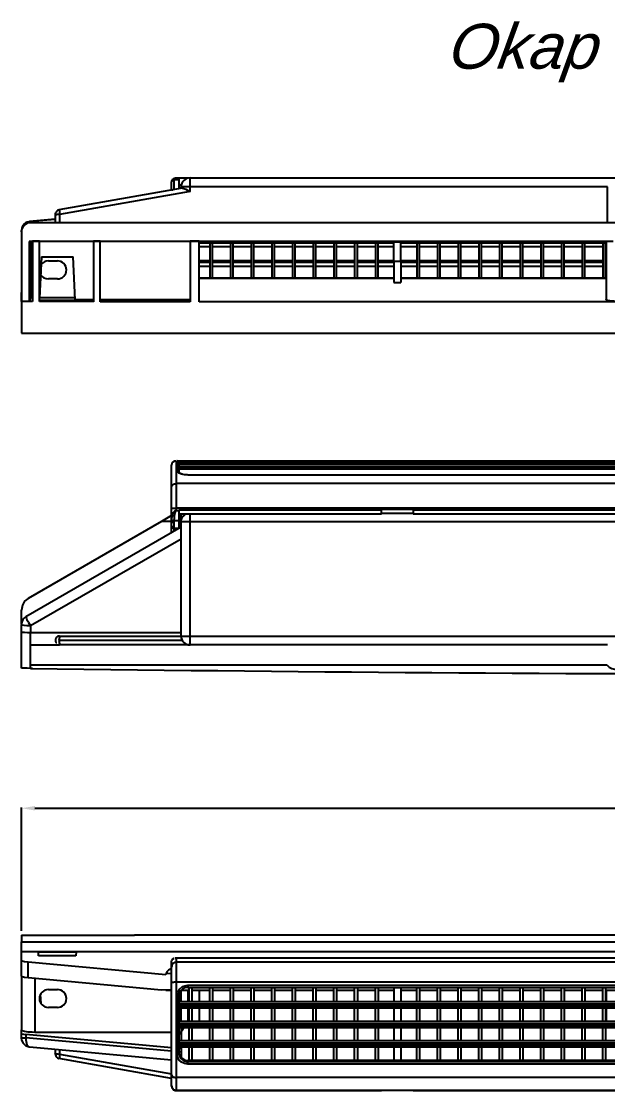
# Model space of a CAD drawing. Extents: x -4 to 468, y 40 to 278.
# Drawn here: x -3.9 to 126.4, y 40 to 277.9 of the extents above; entities that cross this region are included whole.
import ezdxf

# ---------------------------------------------------------------- set-up
doc = ezdxf.new("R2010")
doc.units = 0
doc.header["$MEASUREMENT"] = 0
doc.header["$PDSIZE"] = -1
doc.layers.get('0').update_dxf_attribs({"linetype": 'CONTINUOUS'})
doc.layers.get('DEFPOINTS').update_dxf_attribs({"linetype": 'CONTINUOUS'})
doc.styles.get("Standard").update_dxf_attribs({"font": 'ARIALI.TTF'})
doc.dimstyles.get("Standard").update_dxf_attribs({"dimtxt": 0.18, "dimasz": 0.18, "dimexe": 0.18, "dimexo": 0.0625, "dimgap": 0.09, "dimtad": 0, "dimtih": 1, "dimtoh": 1, "dimdec": 4, "dimzin": 0, "dimdsep": 46, "dimtxsty": 'Standard', "dimcen": 0.09, "dimadec": 0, "dimazin": 0, "dimtfac": 1, "dimtdec": 4, "dimtofl": 0, "dimtmove": 0, "dimatfit": 0, "dimfxl": 0, "dimtolj": 1, "dimtzin": 0, "dimarcsym": 0})

# ---------------------------------------------------------------- blocks, each defined once
blk = doc.blocks.new('*D0')
at = {"color": 0, "linetype": 'ByBlock'}
for p, q in [((-3.92, 75.52), (-3.92, 102.98)), ((-0.92, 102.8), (175.57, 102.8)), ((378.08, 102.8), (201.59, 102.8)), ((381.08, 75.52), (381.08, 102.98))]:
    blk.add_line(p, q, dxfattribs=at)
for points in [[(-0.92, 103.3), (-0.92, 102.3), (-3.92, 102.8)], [(378.08, 103.3), (378.08, 102.3), (381.08, 102.8)]]:
    blk.add_solid(points, dxfattribs=at)
at = {"layer": 'DEFPOINTS', "color": 0, "linetype": 'ByBlock'}
for p in [(-3.92, 102.8), (-3.92, 74.52), (381.08, 74.52)]:
    blk.add_point(p, dxfattribs=at)
at = {"color": 0, "linetype": 'ByBlock', "insert": (188.58, 102.8), "char_height": 7, "attachment_point": 5}
blk.add_mtext('\\A1;385.0', dxfattribs=at)

msp = doc.modelspace()

# ---------------------------------------------------------------- linework, layer by layer
at = {"color": 7, "linetype": 'Continuous'}
for p, q in [((31.08, 243.08), (30.48, 243.08)), ((30.48, 243.08), (30.48, 243.07)), ((31.08, 243.07), (30.48, 243.07)), ((33.16, 243.08), (31.08, 243.08)), ((31.08, 243.08), (31.08, 243.07)), ((31.08, 243.07), (31.08, 243.07)), ((31.08, 243.07), (31.08, 242.73)), ((33.58, 241.12), (33.58, 243.12)), ((33.58, 243.12), (343.58, 243.12)), ((31.85, 240.82), (4.41, 235.98)), ((29.48, 242.15), (29.5, 242.33)), ((29.48, 240.52), (29.48, 242.15)), ((29.48, 240.4), (29.48, 240.52)), ((29.99, 242.73), (29.98, 242.62)), ((29.98, 242.62), (29.98, 240.49)), ((29.99, 242.73), (31.08, 242.73)), ((31.08, 242.73), (31.08, 240.68)), ((31.61, 241.48), (31.08, 241.48)), ((31.61, 241.46), (31.08, 241.46)), ((31.58, 240.77), (31.58, 241.12)), ((33.58, 241.12), (31.58, 241.12)), ((126.43, 241.12), (33.58, 241.12)), ((33.58, 240.11), (33.58, 241.12)), ((126.43, 233.12), (126.43, 241.12)), ((33.58, 240.11), (4.58, 234.99)), ((3.58, 233.9), (-2.1, 233.38)), ((-2.1, 233.38), (-1.92, 233.37)), ((3.58, 233.87), (-1.92, 233.37)), ((-1.92, 233.37), (-1.92, 233.12)), ((3.58, 235.04), (3.58, 233.12)), ((4.58, 234.99), (4.58, 233.12)), ((-3.92, 231.12), (-3.92, 231.39)), ((-3.92, 231.12), (-3.92, 215.63)), ((379.08, 233.12), (-1.92, 233.12)), ((-2.18, 228.92), (-2.18, 215.63)), ((-1.92, 228.92), (-1.92, 216.4)), ((-1.42, 229.02), (-1.42, 215.57)), ((0.08, 229.02), (-1.42, 229.02)), ((0.08, 215.56), (0.08, 229.02)), ((12.08, 229.02), (12.08, 215.54)), ((13.58, 229.02), (12.08, 229.02)), ((13.58, 215.54), (13.58, 229.02)), ((33.58, 229.02), (33.58, 215.52)), ((35.58, 229.02), (33.58, 229.02)), ((35.58, 215.52), (35.58, 229.02)), ((35.58, 228.62), (78.88, 228.62)), ((37.98, 228.61), (35.58, 228.61)), ((37.98, 228.62), (37.98, 220.79)), ((38.58, 220.79), (38.58, 228.62)), ((42.58, 228.61), (38.58, 228.61)), ((42.58, 228.62), (42.58, 220.79)), ((43.18, 220.79), (43.18, 228.62)), ((47.18, 228.61), (43.18, 228.61)), ((47.18, 228.62), (47.18, 220.79)), ((47.78, 220.79), (47.78, 228.62)), ((51.78, 228.61), (47.78, 228.61)), ((51.78, 228.62), (51.78, 220.79)), ((52.38, 220.79), (52.38, 228.62)), ((56.38, 228.61), (52.38, 228.61)), ((56.38, 228.62), (56.38, 220.79)), ((56.98, 220.79), (56.98, 228.62)), ((60.98, 228.61), (56.98, 228.61)), ((60.98, 228.62), (60.98, 220.79)), ((61.58, 220.79), (61.58, 228.62)), ((65.58, 228.61), (61.58, 228.61)), ((65.58, 228.62), (65.58, 220.79)), ((66.18, 220.79), (66.18, 228.62)), ((70.18, 228.61), (66.18, 228.61)), ((70.18, 228.62), (70.18, 220.79)), ((70.78, 220.79), (70.78, 228.62)), ((74.78, 228.61), (70.78, 228.61)), ((74.78, 228.62), (74.78, 220.79)), ((75.38, 220.79), (75.38, 228.62)), ((78.88, 228.61), (75.38, 228.61)), ((78.88, 228.91), (80.48, 228.91)), ((78.88, 224.57), (78.88, 228.91)), ((80.48, 224.57), (80.48, 228.91)), ((80.48, 228.62), (126.08, 228.62)), ((83.98, 228.61), (80.48, 228.61)), ((83.98, 228.62), (83.98, 220.79)), ((84.58, 220.79), (84.58, 228.62)), ((88.58, 228.61), (84.58, 228.61)), ((88.58, 228.62), (88.58, 220.79)), ((89.18, 220.79), (89.18, 228.62)), ((93.18, 228.61), (89.18, 228.61)), ((93.18, 228.62), (93.18, 220.79)), ((93.78, 220.79), (93.78, 228.62)), ((97.78, 228.61), (93.78, 228.61)), ((97.78, 228.62), (97.78, 220.79)), ((98.38, 220.79), (98.38, 228.62)), ((102.38, 228.61), (98.38, 228.61)), ((102.38, 228.62), (102.38, 220.79)), ((102.98, 220.79), (102.98, 228.62)), ((106.98, 228.61), (102.98, 228.61)), ((106.98, 228.62), (106.98, 220.79)), ((107.58, 220.79), (107.58, 228.62)), ((111.58, 228.61), (107.58, 228.61)), ((111.58, 228.62), (111.58, 220.79)), ((112.18, 220.79), (112.18, 228.62)), ((116.18, 228.61), (112.18, 228.61)), ((116.18, 228.62), (116.18, 220.79)), ((116.78, 220.79), (116.78, 228.62)), ((120.78, 228.61), (116.78, 228.61)), ((120.78, 228.62), (120.78, 220.79)), ((121.38, 220.79), (121.38, 228.62)), ((125.38, 228.61), (121.38, 228.61)), ((125.38, 228.62), (125.38, 220.79)), ((125.98, 220.79), (125.98, 228.62)), ((126.08, 228.61), (125.98, 228.61)), ((126.08, 228.92), (126.08, 216.03)), ((37.98, 227.73), (35.58, 227.73)), ((42.58, 227.73), (38.58, 227.73)), ((47.18, 227.73), (43.18, 227.73)), ((51.78, 227.73), (47.78, 227.73)), ((56.38, 227.73), (52.38, 227.73)), ((60.98, 227.73), (56.98, 227.73)), ((65.58, 227.73), (61.58, 227.73)), ((70.18, 227.73), (66.18, 227.73)), ((74.78, 227.73), (70.78, 227.73)), ((78.88, 227.73), (75.38, 227.73)), ((83.98, 227.73), (80.48, 227.73)), ((88.58, 227.73), (84.58, 227.73)), ((93.18, 227.73), (89.18, 227.73)), ((97.78, 227.73), (93.78, 227.73)), ((102.38, 227.73), (98.38, 227.73)), ((106.98, 227.73), (102.98, 227.73)), ((111.58, 227.73), (107.58, 227.73)), ((116.18, 227.73), (112.18, 227.73)), ((120.78, 227.73), (116.78, 227.73)), ((125.38, 227.73), (121.38, 227.73)), ((126.08, 227.73), (125.98, 227.73)), ((0.56, 225.52), (0.08, 216.36)), ((0.56, 225.52), (7.56, 225.52)), ((2.08, 224.62), (4.08, 224.62)), ((8.06, 215.97), (7.56, 225.52)), ((37.98, 224.67), (35.58, 224.67)), ((37.98, 224.66), (35.58, 224.66)), ((37.98, 224.27), (35.58, 224.27)), ((42.58, 224.67), (38.58, 224.67)), ((42.58, 224.66), (38.58, 224.66)), ((42.58, 224.27), (38.58, 224.27)), ((47.18, 224.67), (43.18, 224.67)), ((47.18, 224.66), (43.18, 224.66)), ((47.18, 224.27), (43.18, 224.27)), ((51.78, 224.67), (47.78, 224.67)), ((51.78, 224.66), (47.78, 224.66)), ((51.78, 224.27), (47.78, 224.27)), ((56.38, 224.67), (52.38, 224.67)), ((56.38, 224.66), (52.38, 224.66)), ((56.38, 224.27), (52.38, 224.27)), ((60.98, 224.67), (56.98, 224.67)), ((60.98, 224.66), (56.98, 224.66)), ((60.98, 224.27), (56.98, 224.27)), ((65.58, 224.67), (61.58, 224.67)), ((65.58, 224.66), (61.58, 224.66)), ((65.58, 224.27), (61.58, 224.27)), ((70.18, 224.67), (66.18, 224.67)), ((70.18, 224.66), (66.18, 224.66)), ((70.18, 224.27), (66.18, 224.27)), ((74.78, 224.67), (70.78, 224.67)), ((74.78, 224.66), (70.78, 224.66)), ((74.78, 224.27), (70.78, 224.27)), ((78.88, 224.67), (75.38, 224.67)), ((78.88, 224.66), (75.38, 224.66)), ((78.88, 224.27), (75.38, 224.27)), ((78.88, 224.57), (80.48, 224.57)), ((78.88, 224.57), (78.88, 219.81)), ((83.98, 224.67), (80.48, 224.67)), ((83.98, 224.66), (80.48, 224.66)), ((80.48, 224.57), (80.48, 219.81)), ((83.98, 224.27), (80.48, 224.27)), ((88.58, 224.67), (84.58, 224.67)), ((88.58, 224.66), (84.58, 224.66)), ((88.58, 224.27), (84.58, 224.27)), ((93.18, 224.67), (89.18, 224.67)), ((93.18, 224.66), (89.18, 224.66)), ((93.18, 224.27), (89.18, 224.27)), ((97.78, 224.67), (93.78, 224.67)), ((97.78, 224.66), (93.78, 224.66)), ((97.78, 224.27), (93.78, 224.27)), ((102.38, 224.67), (98.38, 224.67)), ((102.38, 224.66), (98.38, 224.66)), ((102.38, 224.27), (98.38, 224.27)), ((106.98, 224.67), (102.98, 224.67)), ((106.98, 224.66), (102.98, 224.66)), ((106.98, 224.27), (102.98, 224.27)), ((111.58, 224.67), (107.58, 224.67)), ((111.58, 224.66), (107.58, 224.66)), ((111.58, 224.27), (107.58, 224.27)), ((116.18, 224.67), (112.18, 224.67)), ((116.18, 224.66), (112.18, 224.66)), ((116.18, 224.27), (112.18, 224.27)), ((120.78, 224.67), (116.78, 224.67)), ((120.78, 224.66), (116.78, 224.66)), ((120.78, 224.27), (116.78, 224.27)), ((125.38, 224.67), (121.38, 224.67)), ((125.38, 224.66), (121.38, 224.66)), ((125.38, 224.27), (121.38, 224.27)), ((126.08, 224.67), (125.98, 224.67)), ((126.08, 224.66), (125.98, 224.66)), ((126.08, 224.27), (125.98, 224.27)), ((37.98, 223.38), (35.58, 223.38)), ((42.58, 223.38), (38.58, 223.38)), ((47.18, 223.38), (43.18, 223.38)), ((51.78, 223.38), (47.78, 223.38)), ((56.38, 223.38), (52.38, 223.38)), ((60.98, 223.38), (56.98, 223.38)), ((65.58, 223.38), (61.58, 223.38)), ((70.18, 223.38), (66.18, 223.38)), ((74.78, 223.38), (70.78, 223.38)), ((78.88, 223.38), (75.38, 223.38)), ((83.98, 223.38), (80.48, 223.38)), ((88.58, 223.38), (84.58, 223.38)), ((93.18, 223.38), (89.18, 223.38)), ((97.78, 223.38), (93.78, 223.38)), ((102.38, 223.38), (98.38, 223.38)), ((106.98, 223.38), (102.98, 223.38)), ((111.58, 223.38), (107.58, 223.38)), ((116.18, 223.38), (112.18, 223.38)), ((120.78, 223.38), (116.78, 223.38)), ((125.38, 223.38), (121.38, 223.38)), ((126.08, 223.38), (125.98, 223.38)), ((4.08, 220.62), (2.08, 220.62)), ((78.88, 220.79), (35.58, 220.79)), ((78.88, 220.75), (35.58, 220.75)), ((78.88, 219.81), (80.48, 219.81)), ((126.08, 220.79), (80.48, 220.79)), ((126.08, 220.75), (80.48, 220.75)), ((-3.92, 215.57), (-3.92, 217.62)), ((-2.18, 215.63), (-3.92, 215.63)), ((-3.92, 215.57), (-3.92, 208.56)), ((-1.42, 215.57), (-3.92, 215.57)), ((-1.92, 216.4), (-2.18, 215.63)), ((-1.42, 216.4), (-1.92, 216.4)), ((8.04, 216.4), (0.08, 216.4)), ((8.07, 215.84), (0.08, 215.84)), ((12.08, 215.54), (0.08, 215.56)), ((8.06, 215.97), (8.07, 215.84)), ((12.08, 215.97), (8.06, 215.97)), ((33.58, 215.97), (13.58, 215.97)), ((21.25, 215.52), (13.58, 215.54)), ((33.58, 215.52), (21.25, 215.52)), ((341.58, 215.52), (35.58, 215.52)), ((126.11, 215.97), (126.09, 216.03)), ((21.25, 208.52), (355.91, 208.52)), ((29.48, 174.25), (29.48, 179.13)), ((30.48, 180.13), (30.48, 175.05)), ((30.68, 179.82), (30.68, 180.13)), ((346.48, 179.82), (30.68, 179.82)), ((30.68, 179.8), (346.48, 179.8)), ((30.68, 178.76), (30.68, 179.8)), ((346.48, 178.76), (30.68, 178.76)), ((30.68, 178.73), (346.48, 178.73)), ((30.68, 178.03), (30.68, 178.73)), ((30.72, 180.13), (346.48, 180.13)), ((346.35, 178.78), (30.8, 178.78)), ((31.08, 179.34), (31.08, 179.34)), ((31.08, 179.34), (31.08, 178.78)), ((346.08, 179.34), (31.08, 179.34)), ((31.07, 178.29), (31.08, 178.22)), ((346.09, 178.29), (31.07, 178.29)), ((31.08, 178.22), (31.08, 177.66)), ((344.08, 176.97), (33.08, 176.97)), ((33.08, 176.93), (33.08, 176.97)), ((344.08, 176.93), (33.08, 176.93)), ((29.48, 169.6), (29.48, 174.25)), ((30.48, 175.05), (30.48, 169.63)), ((346.68, 175.05), (30.48, 175.05)), ((29.48, 168.26), (29.48, 171.22)), ((29.48, 166.62), (29.48, 169.6)), ((346.68, 169.63), (30.48, 169.63)), ((30.48, 169.63), (30.48, 169.09)), ((30.48, 169.09), (31.08, 169.09)), ((30.48, 169.09), (30.48, 169)), ((31.08, 169), (30.48, 169)), ((76.18, 169.12), (31.08, 169.12)), ((31.08, 169.12), (31.08, 169.09)), ((31.08, 169.09), (31.08, 169)), ((31.08, 169), (31.08, 168.97)), ((83.18, 169.33), (76.18, 169.33)), ((76.18, 169.33), (76.18, 169.12)), ((76.18, 168.3), (76.18, 169.12)), ((83.18, 169.12), (83.18, 169.33)), ((185.08, 169.12), (83.18, 169.12)), ((83.18, 169.12), (83.18, 168.3)), ((27.25, 166.64), (-2.42, 149.51)), ((29.48, 167.93), (27.25, 166.64)), ((29.48, 166.64), (27.25, 166.64)), ((29.48, 166.62), (29.5, 166.93)), ((29.48, 165.4), (29.48, 166.67)), ((29.48, 165.66), (29.48, 166.62)), ((29.99, 166.85), (29.98, 166.44)), ((29.99, 166.85), (31.08, 166.85)), ((31.08, 168.97), (31.08, 166.85)), ((31.08, 168.3), (76.18, 168.3)), ((31.08, 166.85), (31.08, 165.16)), ((31.58, 166.64), (31.08, 166.64)), ((31.58, 166.58), (31.58, 168.3)), ((31.58, 166.58), (31.58, 167.14)), ((33.58, 166.58), (33.58, 168.3)), ((76.18, 168.47), (83.18, 168.47)), ((83.18, 168.3), (185.08, 168.3)), ((31.58, 165.34), (-2.92, 145.43)), ((29.48, 164.13), (29.48, 165.4)), ((29.98, 166.44), (29.98, 165.16)), ((29.98, 165.16), (31.08, 165.16)), ((29.98, 165.16), (29.98, 164.42)), ((31.08, 165.06), (31.08, 165.16)), ((31.58, 141.14), (31.58, 166.58)), ((33.58, 166.58), (31.58, 166.58)), ((343.58, 166.58), (33.58, 166.58)), ((33.58, 141.14), (33.58, 166.58)), ((31.58, 162.72), (-1.92, 143.38)), ((-3.92, 143.87), (-3.92, 146.91)), ((-3.92, 142), (-3.92, 143.69)), ((-1.92, 143.38), (-1.92, 141.84)), ((-3.89, 141.98), (-3.92, 142)), ((-3.92, 133.97), (-3.92, 142)), ((-3.92, 133.97), (-3.92, 141.83)), ((31.58, 141.84), (-1.92, 141.84)), ((-1.92, 139.14), (-1.92, 141.84)), ((4.58, 141.14), (31.58, 141.14)), ((31.58, 141.14), (33.58, 141.14)), ((33.58, 141.14), (343.58, 141.14)), ((33.58, 139.14), (33.58, 141.14)), ((-1.92, 134.64), (-1.92, 139.14)), ((-1.92, 139.14), (4.58, 139.14)), ((31.85, 140.14), (4.41, 140.14)), ((33.58, 139.14), (4.58, 139.14)), ((126.43, 139.14), (33.58, 139.14)), ((-1.42, 133.93), (-3.92, 133.97)), ((-1.92, 133.94), (-1.92, 134.64)), ((126.32, 134.64), (-1.92, 134.64)), ((-3.92, 74.52), (-3.92, 73.05)), ((355.91, 74.55), (21.25, 74.55)), ((-3.92, 73.05), (381.08, 73.05)), ((-3.92, 70.86), (-3.92, 73.05)), ((-3.92, 68.99), (-3.92, 70.86)), ((381.08, 70.86), (-3.92, 70.86)), ((-0.09, 69.96), (-0.14, 70.81)), ((-0.14, 70.81), (8.25, 70.81)), ((8.21, 69.96), (-0.09, 69.96)), ((8.25, 70.81), (8.21, 69.96)), ((346.87, 69.46), (30.29, 69.46)), ((30.48, 69.44), (30.48, 68.52)), ((346.68, 69.44), (30.48, 69.44)), ((-3.92, 65.45), (-3.92, 68.99)), ((-2.42, 65.04), (-2.42, 68.58)), ((-2.42, 68.58), (28.2, 65.78)), ((29.48, 67.53), (29.48, 68.68)), ((29.48, 63.87), (29.48, 67.53)), ((346.68, 68.52), (30.48, 68.52)), ((30.48, 68.52), (30.48, 64.08)), ((-3.92, 65.44), (-3.92, 53.46)), ((27.25, 62.33), (-2.42, 65.04)), ((-0.92, 64.9), (-0.92, 52.99)), ((28.27, 66.05), (28.2, 65.78)), ((29.48, 65.94), (28.27, 66.05)), ((2.08, 62.45), (4.08, 62.45)), ((29.48, 62.4), (27.25, 62.33)), ((28.19, 62.28), (29.48, 62.28)), ((29.48, 43.47), (29.48, 63.87)), ((29.48, 61.53), (29.48, 62.28)), ((30.48, 64.08), (30.48, 42.88)), ((346.68, 64.08), (30.48, 64.08)), ((31.58, 59.69), (31.58, 62.28)), ((31.66, 62.28), (33.3, 62.28)), ((33.08, 63.41), (344.08, 63.41)), ((33.08, 63.41), (33.08, 62.93)), ((33.08, 62.93), (344.08, 62.93)), ((33.08, 62.28), (33.08, 59.69)), ((33.3, 62.28), (33.38, 62.28)), ((33.38, 59.69), (33.38, 62.93)), ((33.98, 62.93), (33.98, 59.69)), ((33.98, 62.28), (37.98, 62.28)), ((35.58, 62.28), (35.58, 59.69)), ((37.98, 59.69), (37.98, 62.93)), ((38.58, 62.93), (38.58, 59.69)), ((38.58, 62.28), (42.58, 62.28)), ((42.58, 59.69), (42.58, 62.93)), ((43.18, 62.93), (43.18, 59.69)), ((43.18, 62.28), (47.18, 62.28)), ((47.18, 59.69), (47.18, 62.93)), ((47.78, 62.93), (47.78, 59.69)), ((47.78, 62.28), (51.78, 62.28)), ((51.78, 59.69), (51.78, 62.93)), ((52.38, 62.93), (52.38, 59.69)), ((52.38, 62.28), (56.38, 62.28)), ((56.38, 59.69), (56.38, 62.93)), ((56.98, 62.93), (56.98, 59.69)), ((56.98, 62.28), (60.98, 62.28)), ((60.98, 59.69), (60.98, 62.93)), ((61.58, 62.93), (61.58, 59.69)), ((61.58, 62.28), (65.58, 62.28)), ((65.58, 59.69), (65.58, 62.93)), ((66.18, 62.93), (66.18, 59.69)), ((66.18, 62.28), (70.18, 62.28)), ((70.18, 59.69), (70.18, 62.93)), ((70.78, 62.93), (70.78, 59.69)), ((70.78, 62.28), (74.78, 62.28)), ((74.78, 59.69), (74.78, 62.93)), ((75.38, 62.93), (75.38, 59.69)), ((75.38, 62.28), (78.88, 62.28)), ((78.88, 62.93), (78.88, 59.69)), ((80.48, 62.93), (80.48, 59.69)), ((80.48, 62.28), (83.98, 62.28)), ((83.98, 59.69), (83.98, 62.93)), ((84.58, 62.93), (84.58, 59.69)), ((84.58, 62.28), (88.58, 62.28)), ((88.58, 59.69), (88.58, 62.93)), ((89.18, 62.93), (89.18, 59.69)), ((89.18, 62.28), (93.18, 62.28)), ((93.18, 59.69), (93.18, 62.93)), ((93.78, 62.93), (93.78, 59.69)), ((93.78, 62.28), (97.78, 62.28)), ((97.78, 59.69), (97.78, 62.93)), ((98.38, 62.93), (98.38, 59.69)), ((98.38, 62.28), (102.38, 62.28)), ((102.38, 59.69), (102.38, 62.93)), ((102.98, 62.93), (102.98, 59.69)), ((102.98, 62.28), (106.98, 62.28)), ((106.98, 59.69), (106.98, 62.93)), ((107.58, 62.93), (107.58, 59.69)), ((107.58, 62.28), (111.58, 62.28)), ((111.58, 59.69), (111.58, 62.93)), ((112.18, 62.93), (112.18, 59.69)), ((112.18, 62.28), (116.18, 62.28)), ((116.18, 59.69), (116.18, 62.93)), ((116.78, 62.93), (116.78, 59.69)), ((116.78, 62.28), (120.78, 62.28)), ((120.78, 59.69), (120.78, 62.93)), ((121.38, 62.93), (121.38, 59.69)), ((121.38, 62.28), (125.38, 62.28)), ((125.38, 59.69), (125.38, 62.93)), ((125.98, 62.93), (125.98, 59.69)), ((125.98, 62.28), (129.98, 62.28)), ((126.08, 62.28), (126.08, 59.69)), ((0.47, 59.34), (0.36, 61.42)), ((29.48, 61.49), (29.48, 61.53)), ((30.68, 58.92), (30.68, 60.88)), ((31.08, 60.85), (31.08, 59.32)), ((33.38, 59.69), (31.08, 59.69)), ((33.98, 59.69), (33.38, 59.69)), ((37.98, 59.69), (33.98, 59.69)), ((38.58, 59.69), (37.98, 59.69)), ((42.58, 59.69), (38.58, 59.69)), ((43.18, 59.69), (42.58, 59.69)), ((47.18, 59.69), (43.18, 59.69)), ((47.78, 59.69), (47.18, 59.69)), ((51.78, 59.69), (47.78, 59.69)), ((52.38, 59.69), (51.78, 59.69)), ((56.38, 59.69), (52.38, 59.69)), ((56.98, 59.69), (56.38, 59.69)), ((60.98, 59.69), (56.98, 59.69)), ((61.58, 59.69), (60.98, 59.69)), ((65.58, 59.69), (61.58, 59.69)), ((66.18, 59.69), (65.58, 59.69)), ((70.18, 59.69), (66.18, 59.69)), ((70.78, 59.69), (70.18, 59.69)), ((74.78, 59.69), (70.78, 59.69)), ((75.38, 59.69), (74.78, 59.69)), ((78.88, 59.69), (75.38, 59.69)), ((80.48, 59.69), (78.88, 59.69)), ((83.98, 59.69), (80.48, 59.69)), ((84.58, 59.69), (83.98, 59.69)), ((88.58, 59.69), (84.58, 59.69)), ((89.18, 59.69), (88.58, 59.69)), ((93.18, 59.69), (89.18, 59.69)), ((93.78, 59.69), (93.18, 59.69)), ((97.78, 59.69), (93.78, 59.69)), ((98.38, 59.69), (97.78, 59.69)), ((102.38, 59.69), (98.38, 59.69)), ((102.98, 59.69), (102.38, 59.69)), ((106.98, 59.69), (102.98, 59.69)), ((107.58, 59.69), (106.98, 59.69)), ((111.58, 59.69), (107.58, 59.69)), ((112.18, 59.69), (111.58, 59.69)), ((116.18, 59.69), (112.18, 59.69)), ((116.78, 59.69), (116.18, 59.69)), ((120.78, 59.69), (116.78, 59.69)), ((121.38, 59.69), (120.78, 59.69)), ((125.38, 59.69), (121.38, 59.69)), ((125.98, 59.69), (125.38, 59.69)), ((129.98, 59.69), (125.98, 59.69)), ((4.08, 58.45), (2.08, 58.45)), ((346.48, 58.92), (30.68, 58.92)), ((30.68, 54.44), (30.68, 58.81)), ((30.68, 58.81), (346.48, 58.81)), ((31.08, 59.32), (31.07, 59.3)), ((31.07, 59.3), (346.09, 59.3)), ((31.08, 58.41), (346.08, 58.41)), ((31.08, 58.41), (31.08, 54.9)), ((31.58, 55.35), (31.58, 58.41)), ((33.08, 58.41), (33.08, 55.35)), ((33.38, 55.35), (33.38, 58.41)), ((33.98, 58.41), (33.98, 55.35)), ((35.58, 58.41), (35.58, 55.35)), ((37.98, 55.35), (37.98, 58.41)), ((38.58, 58.41), (38.58, 55.35)), ((42.58, 55.35), (42.58, 58.41)), ((43.18, 58.41), (43.18, 55.35)), ((47.18, 55.35), (47.18, 58.41)), ((47.78, 58.41), (47.78, 55.35)), ((51.78, 55.35), (51.78, 58.41)), ((52.38, 58.41), (52.38, 55.35)), ((56.38, 55.35), (56.38, 58.41)), ((56.98, 58.41), (56.98, 55.35)), ((60.98, 55.35), (60.98, 58.41)), ((61.58, 58.41), (61.58, 55.35)), ((65.58, 55.35), (65.58, 58.41)), ((66.18, 58.41), (66.18, 55.35)), ((70.18, 55.35), (70.18, 58.41)), ((70.78, 58.41), (70.78, 55.35)), ((74.78, 55.35), (74.78, 58.41)), ((75.38, 58.41), (75.38, 55.35)), ((78.88, 58.41), (78.88, 55.35)), ((80.48, 58.41), (80.48, 55.35)), ((83.98, 55.35), (83.98, 58.41)), ((84.58, 58.41), (84.58, 55.35)), ((88.58, 55.35), (88.58, 58.41)), ((89.18, 58.41), (89.18, 55.35)), ((93.18, 55.35), (93.18, 58.41)), ((93.78, 58.41), (93.78, 55.35)), ((97.78, 55.35), (97.78, 58.41)), ((98.38, 58.41), (98.38, 55.35)), ((102.38, 55.35), (102.38, 58.41)), ((102.98, 58.41), (102.98, 55.35)), ((106.98, 55.35), (106.98, 58.41)), ((107.58, 58.41), (107.58, 55.35)), ((111.58, 55.35), (111.58, 58.41)), ((112.18, 58.41), (112.18, 55.35)), ((116.18, 55.35), (116.18, 58.41)), ((116.78, 58.41), (116.78, 55.35)), ((120.78, 55.35), (120.78, 58.41)), ((121.38, 58.41), (121.38, 55.35)), ((125.38, 55.35), (125.38, 58.41)), ((125.98, 58.41), (125.98, 55.35)), ((126.08, 58.41), (126.08, 55.35)), ((33.38, 55.35), (31.08, 55.35)), ((31.08, 54.9), (31.08, 54.9)), ((31.08, 54.9), (346.08, 54.9)), ((33.98, 55.35), (33.38, 55.35)), ((37.98, 55.35), (33.98, 55.35)), ((38.58, 55.35), (37.98, 55.35)), ((42.58, 55.35), (38.58, 55.35)), ((43.18, 55.35), (42.58, 55.35)), ((47.18, 55.35), (43.18, 55.35)), ((47.78, 55.35), (47.18, 55.35)), ((51.78, 55.35), (47.78, 55.35)), ((52.38, 55.35), (51.78, 55.35)), ((56.38, 55.35), (52.38, 55.35)), ((56.98, 55.35), (56.38, 55.35)), ((60.98, 55.35), (56.98, 55.35)), ((61.58, 55.35), (60.98, 55.35)), ((65.58, 55.35), (61.58, 55.35)), ((66.18, 55.35), (65.58, 55.35)), ((70.18, 55.35), (66.18, 55.35)), ((70.78, 55.35), (70.18, 55.35)), ((74.78, 55.35), (70.78, 55.35)), ((75.38, 55.35), (74.78, 55.35)), ((78.88, 55.35), (75.38, 55.35)), ((80.48, 55.35), (78.88, 55.35)), ((83.98, 55.35), (80.48, 55.35)), ((84.58, 55.35), (83.98, 55.35)), ((88.58, 55.35), (84.58, 55.35)), ((89.18, 55.35), (88.58, 55.35)), ((93.18, 55.35), (89.18, 55.35)), ((93.78, 55.35), (93.18, 55.35)), ((97.78, 55.35), (93.78, 55.35)), ((98.38, 55.35), (97.78, 55.35)), ((102.38, 55.35), (98.38, 55.35)), ((102.98, 55.35), (102.38, 55.35)), ((106.98, 55.35), (102.98, 55.35)), ((107.58, 55.35), (106.98, 55.35)), ((111.58, 55.35), (107.58, 55.35)), ((112.18, 55.35), (111.58, 55.35)), ((116.18, 55.35), (112.18, 55.35)), ((116.78, 55.35), (116.18, 55.35)), ((120.78, 55.35), (116.78, 55.35)), ((121.38, 55.35), (120.78, 55.35)), ((125.38, 55.35), (121.38, 55.35)), ((125.98, 55.35), (125.38, 55.35)), ((129.98, 55.35), (125.98, 55.35)), ((-3.92, 52.7), (-3.92, 53.46)), ((-3.92, 51.68), (-3.92, 52.7)), ((-2.92, 52.42), (-2.92, 51.68)), ((29.48, 49.46), (-2.92, 52.42)), ((-0.92, 52.99), (29.48, 52.99)), ((346.48, 54.44), (30.68, 54.44)), ((30.68, 54.34), (346.48, 54.34)), ((30.68, 50.09), (30.68, 54.34)), ((31.07, 54), (346.09, 54)), ((31.08, 54.01), (31.08, 50.59)), ((31.08, 52.99), (31.58, 52.99)), ((31.58, 54), (31.58, 52.45)), ((31.58, 52.45), (31.58, 51)), ((33.38, 51), (33.38, 54)), ((33.98, 54), (33.98, 51)), ((37.98, 51), (37.98, 54)), ((38.58, 54), (38.58, 51)), ((42.58, 51), (42.58, 54)), ((43.18, 54), (43.18, 51)), ((47.18, 51), (47.18, 54)), ((47.78, 54), (47.78, 51)), ((51.78, 51), (51.78, 54)), ((52.38, 54), (52.38, 51)), ((56.38, 51), (56.38, 54)), ((56.98, 54), (56.98, 51)), ((60.98, 51), (60.98, 54)), ((61.58, 54), (61.58, 51)), ((65.58, 51), (65.58, 54)), ((66.18, 54), (66.18, 51)), ((70.18, 51), (70.18, 54)), ((70.78, 54), (70.78, 51)), ((74.78, 51), (74.78, 54)), ((75.38, 54), (75.38, 51)), ((78.88, 54), (78.88, 51)), ((80.48, 54), (80.48, 51)), ((83.98, 51), (83.98, 54)), ((84.58, 54), (84.58, 51)), ((88.58, 51), (88.58, 54)), ((89.18, 54), (89.18, 51)), ((93.18, 51), (93.18, 54)), ((93.78, 54), (93.78, 51)), ((97.78, 51), (97.78, 54)), ((98.38, 54), (98.38, 51)), ((102.38, 51), (102.38, 54)), ((102.98, 54), (102.98, 51)), ((106.98, 51), (106.98, 54)), ((107.58, 54), (107.58, 51)), ((111.58, 51), (111.58, 54)), ((112.18, 54), (112.18, 51)), ((116.18, 51), (116.18, 54)), ((116.78, 54), (116.78, 51)), ((120.78, 51), (120.78, 54)), ((121.38, 54), (121.38, 51)), ((125.38, 51), (125.38, 54)), ((125.98, 54), (125.98, 51)), ((-3.8, 51.08), (-3.92, 51.68)), ((-3.92, 51.68), (-2.92, 51.68)), ((29.48, 48.72), (-2.92, 51.68)), ((346.48, 50.09), (30.68, 50.09)), ((30.68, 49.99), (346.48, 49.99)), ((30.68, 48.15), (30.68, 49.99)), ((33.38, 51), (31.08, 51)), ((31.08, 50.61), (346.08, 50.61)), ((33.98, 51), (33.38, 51)), ((37.98, 51), (33.98, 51)), ((38.58, 51), (37.98, 51)), ((42.58, 51), (38.58, 51)), ((43.18, 51), (42.58, 51)), ((47.18, 51), (43.18, 51)), ((47.78, 51), (47.18, 51)), ((51.78, 51), (47.78, 51)), ((52.38, 51), (51.78, 51)), ((56.38, 51), (52.38, 51)), ((56.98, 51), (56.38, 51)), ((60.98, 51), (56.98, 51)), ((61.58, 51), (60.98, 51)), ((65.58, 51), (61.58, 51)), ((66.18, 51), (65.58, 51)), ((70.18, 51), (66.18, 51)), ((70.78, 51), (70.18, 51)), ((74.78, 51), (70.78, 51)), ((75.38, 51), (74.78, 51)), ((78.88, 51), (75.38, 51)), ((80.48, 51), (78.88, 51)), ((83.98, 51), (80.48, 51)), ((84.58, 51), (83.98, 51)), ((88.58, 51), (84.58, 51)), ((89.18, 51), (88.58, 51)), ((93.18, 51), (89.18, 51)), ((93.78, 51), (93.18, 51)), ((97.78, 51), (93.78, 51)), ((98.38, 51), (97.78, 51)), ((102.38, 51), (98.38, 51)), ((102.98, 51), (102.38, 51)), ((106.98, 51), (102.98, 51)), ((107.58, 51), (106.98, 51)), ((111.58, 51), (107.58, 51)), ((112.18, 51), (111.58, 51)), ((116.18, 51), (112.18, 51)), ((116.78, 51), (116.18, 51)), ((120.78, 51), (116.78, 51)), ((121.38, 51), (120.78, 51)), ((125.38, 51), (121.38, 51)), ((125.98, 51), (125.38, 51)), ((129.98, 51), (125.98, 51)), ((-2.1, 49.69), (29.48, 46.8)), ((3.58, 49.17), (3.58, 48.03)), ((4.58, 49.08), (4.58, 48.08)), ((4.58, 48.08), (29.48, 43.69)), ((31.05, 49.72), (346.1, 49.72)), ((31.08, 49.73), (31.08, 48.3)), ((31.58, 49.27), (31.08, 49.31)), ((31.58, 48.53), (31.08, 48.57)), ((31.58, 49.72), (31.58, 47.37)), ((33.38, 46.66), (33.38, 49.72)), ((33.98, 49.72), (33.98, 46.66)), ((37.98, 46.66), (37.98, 49.72)), ((38.58, 49.72), (38.58, 46.66)), ((42.58, 46.66), (42.58, 49.72)), ((43.18, 49.72), (43.18, 46.66)), ((47.18, 46.66), (47.18, 49.72)), ((47.78, 49.72), (47.78, 46.66)), ((51.78, 46.66), (51.78, 49.72)), ((52.38, 49.72), (52.38, 46.66)), ((56.38, 46.66), (56.38, 49.72)), ((56.98, 49.72), (56.98, 46.66)), ((60.98, 46.66), (60.98, 49.72)), ((61.58, 49.72), (61.58, 46.66)), ((65.58, 46.66), (65.58, 49.72)), ((66.18, 49.72), (66.18, 46.66)), ((70.18, 46.66), (70.18, 49.72)), ((70.78, 49.72), (70.78, 46.66)), ((74.78, 46.66), (74.78, 49.72)), ((75.38, 49.72), (75.38, 46.66)), ((78.88, 49.72), (78.88, 46.66)), ((80.48, 49.72), (80.48, 46.66)), ((83.98, 46.66), (83.98, 49.72)), ((84.58, 49.72), (84.58, 46.66)), ((88.58, 46.66), (88.58, 49.72)), ((89.18, 49.72), (89.18, 46.66)), ((93.18, 46.66), (93.18, 49.72)), ((93.78, 49.72), (93.78, 46.66)), ((97.78, 46.66), (97.78, 49.72)), ((98.38, 49.72), (98.38, 46.66)), ((102.38, 46.66), (102.38, 49.72)), ((102.98, 49.72), (102.98, 46.66)), ((106.98, 46.66), (106.98, 49.72)), ((107.58, 49.72), (107.58, 46.66)), ((111.58, 46.66), (111.58, 49.72)), ((112.18, 49.72), (112.18, 46.66)), ((116.18, 46.66), (116.18, 49.72)), ((116.78, 49.72), (116.78, 46.66)), ((120.78, 46.66), (120.78, 49.72)), ((121.38, 49.72), (121.38, 46.66)), ((125.38, 46.66), (125.38, 49.72)), ((125.98, 49.72), (125.98, 46.66)), ((29.48, 42.67), (4.41, 47.1)), ((33.08, 46.66), (33.08, 46.44)), ((33.38, 46.66), (33.08, 46.66)), ((33.08, 45.85), (33.08, 46.44)), ((33.08, 46.44), (344.08, 46.44)), ((344.08, 45.85), (33.08, 45.85)), ((33.98, 46.66), (33.38, 46.66)), ((37.98, 46.66), (33.98, 46.66)), ((38.58, 46.66), (37.98, 46.66)), ((42.58, 46.66), (38.58, 46.66)), ((43.18, 46.66), (42.58, 46.66)), ((47.18, 46.66), (43.18, 46.66)), ((47.78, 46.66), (47.18, 46.66)), ((51.78, 46.66), (47.78, 46.66)), ((52.38, 46.66), (51.78, 46.66)), ((56.38, 46.66), (52.38, 46.66)), ((56.98, 46.66), (56.38, 46.66)), ((60.98, 46.66), (56.98, 46.66)), ((61.58, 46.66), (60.98, 46.66)), ((65.58, 46.66), (61.58, 46.66)), ((66.18, 46.66), (65.58, 46.66)), ((70.18, 46.66), (66.18, 46.66)), ((70.78, 46.66), (70.18, 46.66)), ((74.78, 46.66), (70.78, 46.66)), ((75.38, 46.66), (74.78, 46.66)), ((78.88, 46.66), (75.38, 46.66)), ((80.48, 46.66), (78.88, 46.66)), ((83.98, 46.66), (80.48, 46.66)), ((84.58, 46.66), (83.98, 46.66)), ((88.58, 46.66), (84.58, 46.66)), ((89.18, 46.66), (88.58, 46.66)), ((93.18, 46.66), (89.18, 46.66)), ((93.78, 46.66), (93.18, 46.66)), ((97.78, 46.66), (93.78, 46.66)), ((98.38, 46.66), (97.78, 46.66)), ((102.38, 46.66), (98.38, 46.66)), ((102.98, 46.66), (102.38, 46.66)), ((106.98, 46.66), (102.98, 46.66)), ((107.58, 46.66), (106.98, 46.66)), ((111.58, 46.66), (107.58, 46.66)), ((112.18, 46.66), (111.58, 46.66)), ((116.18, 46.66), (112.18, 46.66)), ((116.78, 46.66), (116.18, 46.66)), ((120.78, 46.66), (116.78, 46.66)), ((121.38, 46.66), (120.78, 46.66)), ((125.38, 46.66), (121.38, 46.66)), ((125.98, 46.66), (125.38, 46.66)), ((129.98, 46.66), (125.98, 46.66)), ((29.48, 41.01), (29.48, 43.47)), ((346.68, 42.88), (30.48, 42.88)), ((30.48, 42.88), (30.48, 40.01)), ((29.48, 40.92), (29.48, 41.01)), ((29.48, 40.92), (29.5, 40.74)), ((346.68, 40.01), (30.48, 40.01)), ((30.48, 40.01), (30.48, 39.99)), ((30.48, 39.99), (31.08, 39.99)), ((30.48, 39.99), (31.08, 39.99)), ((30.48, 39.99), (30.48, 39.99)), ((31.08, 39.99), (76.18, 40)), ((76.18, 40), (31.08, 39.99)), ((31.08, 39.99), (31.08, 39.99)), ((31.08, 39.99), (31.08, 39.99)), ((33.58, 39.95), (33.58, 40)), ((343.58, 39.95), (33.58, 39.95)), ((76.18, 40), (76.18, 40)), ((83.18, 40), (76.18, 40)), ((76.18, 40), (76.18, 40)), ((83.18, 40), (185.08, 40)), ((185.08, 40), (83.18, 40)), ((83.18, 40), (83.18, 40)), ((83.18, 40), (83.18, 40))]:
    msp.add_line(p, q, dxfattribs=at)
at = {"color": 7, "linetype": 'Continuous', "flags": 128}
for points in [[(29.5, 242.33), (29.55, 242.51), (29.64, 242.67), (29.77, 242.81), (29.92, 242.92), (30.09, 243.01), (30.28, 243.06), (30.48, 243.08)], [(30.48, 243.07), (30.38, 243.06), (30.29, 243.04), (30.2, 243), (30.12, 242.95), (30.06, 242.88), (30.02, 242.81), (29.99, 242.73)], [(29.48, 242.15), (29.49, 242.24), (29.52, 242.33), (29.56, 242.41), (29.63, 242.48), (29.7, 242.54), (29.79, 242.58), (29.88, 242.61), (29.98, 242.62)], [(29.48, 240.52), (29.49, 240.51), (29.52, 240.49), (29.56, 240.48), (29.63, 240.47), (29.7, 240.46), (29.77, 240.45)], [(29.5, 242.33), (29.52, 242.41), (29.56, 242.49), (29.61, 242.56), (29.67, 242.62), (29.74, 242.67), (29.82, 242.7), (29.9, 242.73), (29.99, 242.73)], [(31.85, 240.82), (32.16, 240.78), (32.63, 240.6), (33.01, 240.41), (33.58, 240.11)], [(4.46, 235.92), (4.25, 235.9), (4.1, 235.83), (3.98, 235.73), (3.87, 235.62), (3.78, 235.51), (3.67, 235.35), (3.6, 235.16), (3.59, 234.97)], [(4.41, 235.98), (4.44, 235.96), (4.47, 235.91), (4.5, 235.82), (4.52, 235.7), (4.55, 235.55), (4.56, 235.38), (4.58, 234.99)], [(-1.92, 233.37), (-2.69, 233.21), (-3.34, 232.79), (-3.77, 232.15), (-3.8, 232), (-3.92, 231.39)], [(-2.21, 233.36), (-2.63, 233.26), (-3.01, 233.07), (-3.33, 232.81), (-3.58, 232.51), (-3.69, 232.27)], [(-2.21, 233.36), (-2.13, 233.38), (-2.1, 233.38)], [(4.58, 234.99), (4.2, 234.94), (4.03, 234.93), (3.88, 234.92), (3.75, 234.93), (3.66, 234.94), (3.6, 234.96), (3.58, 234.99)], [(-1.92, 233.12), (-2.61, 233), (-3.19, 232.67), (-3.63, 232.16), (-3.88, 231.54), (-3.92, 231.12)], [(127.68, 228.92), (93.2, 228.92), (45.51, 228.92), (-2.18, 228.92)], [(131.07, 216.01), (130.99, 215.92), (130.8, 215.85), (130.22, 215.73), (129.56, 215.66), (128.81, 215.63), (127.85, 215.65), (127.38, 215.68), (126.96, 215.73), (126.39, 215.83), (126.11, 215.97)], [(-3.92, 208.56), (-0.92, 208.55), (11.08, 208.53), (21.25, 208.52)], [(30.74, 179.82), (30.68, 179.82), (30.68, 179.82)], [(31.08, 179.34), (31.06, 179.45), (31.03, 179.55), (30.95, 179.66), (30.81, 179.76), (30.68, 179.8), (30.68, 179.8)], [(30.8, 178.78), (30.68, 178.76), (30.68, 178.76)], [(30.68, 178.73), (30.68, 178.73), (30.86, 178.63), (30.98, 178.5), (31.04, 178.4), (31.07, 178.29)], [(30.98, 179.98), (31.03, 179.92), (31.06, 179.83), (31.07, 179.82)], [(33.08, 176.93), (32.32, 176.99), (31.65, 177.16), (31.12, 177.42), (30.77, 177.75), (30.68, 178.03)], [(30.68, 178.03), (30.76, 178.02), (30.83, 178), (30.9, 177.97), (30.96, 177.92), (31.01, 177.86), (31.05, 177.8), (31.07, 177.73), (31.08, 177.66)], [(33.03, 176.99), (32.67, 176.99), (32, 177.12), (31.46, 177.33), (31.15, 177.55), (31.08, 177.66), (31.08, 177.66)], [(29.48, 174.25), (29.5, 174.4), (29.55, 174.56), (29.65, 174.7), (29.77, 174.82), (29.92, 174.92), (30.1, 174.99), (30.28, 175.04), (30.48, 175.05)], [(29.48, 169.6), (29.5, 169.61), (29.55, 169.61), (29.65, 169.62), (29.77, 169.62), (29.92, 169.63), (30.1, 169.63), (30.28, 169.63), (30.48, 169.63)], [(29.5, 166.93), (29.55, 167.44), (29.64, 167.9), (29.77, 168.31), (29.92, 168.64), (30.09, 168.89), (30.28, 169.04), (30.48, 169.09)], [(30.48, 169), (30.38, 168.95), (30.29, 168.8), (30.2, 168.55), (30.12, 168.22), (30.06, 167.81), (30.02, 167.35), (29.99, 166.85)], [(29.48, 166.62), (29.49, 166.58), (29.52, 166.55), (29.56, 166.52), (29.63, 166.49), (29.7, 166.47), (29.79, 166.45), (29.88, 166.44), (29.98, 166.44)], [(29.5, 166.93), (29.52, 166.92), (29.56, 166.9), (29.61, 166.89), (29.67, 166.88), (29.74, 166.87), (29.82, 166.86), (29.9, 166.85), (29.99, 166.85)], [(31.58, 166.58), (31.62, 166.94), (31.73, 167.3), (31.92, 167.63), (32.16, 167.91), (32.47, 168.15), (32.75, 168.3)], [(29.48, 165.4), (29.49, 165.39), (29.52, 165.37), (29.56, 165.36), (29.59, 165.35)], [(-2.42, 149.51), (-3.2, 148.87), (-3.71, 148.01), (-3.92, 146.91)], [(-2.92, 145.43), (-2.93, 145.37), (-2.89, 145.24), (-2.8, 145.04), (-2.68, 144.77), (-2.52, 144.46), (-2.34, 144.12), (-2.13, 143.75), (-1.92, 143.38)], [(-3.76, 144.49), (-3.76, 144.49), (-3.76, 144.48), (-3.76, 144.48), (-3.76, 144.48), (-3.76, 144.47), (-3.78, 144.44), (-3.86, 144.19), (-3.92, 143.78), (-3.91, 143.68)], [(-1.92, 143.38), (-2.69, 143.41), (-3.34, 143.47), (-3.77, 143.57), (-3.92, 143.69)], [(-1.92, 141.84), (-2.6, 141.88), (-3.2, 141.91), (-3.65, 141.95), (-3.89, 141.98)], [(4.57, 141.13), (4.34, 141.09), (4.11, 141), (3.92, 140.85), (3.78, 140.66), (3.69, 140.45), (3.64, 140.25), (3.67, 139.9), (3.73, 139.77), (3.76, 139.73), (3.79, 139.69), (3.82, 139.67), (3.86, 139.67), (3.9, 139.68), (3.92, 139.69)], [(4.58, 141.14), (4.56, 141.08), (4.54, 140.99), (4.52, 140.86), (4.49, 140.69), (4.46, 140.5), (4.41, 140.14)], [(4.41, 140.14), (4.44, 139.95), (4.47, 139.76), (4.5, 139.59), (4.52, 139.43), (4.55, 139.31), (4.56, 139.22), (4.58, 139.14)], [(-1.92, 133.94), (-2.61, 133.95), (-3.19, 133.96), (-3.63, 133.96), (-3.88, 133.97), (-3.92, 133.97)], [(-3.92, 74.52), (-0.92, 74.53), (11.08, 74.55), (21.25, 74.55)], [(29.48, 68.68), (29.53, 68.98), (29.71, 69.24), (30.06, 69.43), (30.07, 69.43)], [(30.29, 69.44), (30.47, 69.44), (30.48, 69.44)], [(-3.92, 68.99), (-3.75, 68.84), (-3.25, 68.69), (-2.42, 68.58)], [(29.48, 67.15), (28.77, 66.78), (28.43, 66.4), (28.27, 66.05)], [(30.48, 68.52), (30.28, 68.5), (30.1, 68.44), (29.92, 68.35), (29.77, 68.23), (29.65, 68.08), (29.55, 67.91), (29.5, 67.72), (29.48, 67.53)], [(-2.42, 65.04), (-3.2, 65.14), (-3.71, 65.28), (-3.92, 65.45)], [(30.48, 64.08), (30.28, 64.08), (30.1, 64.07), (29.92, 64.05), (29.77, 64.02), (29.65, 63.99), (29.55, 63.95), (29.5, 63.91), (29.48, 63.87)], [(30.68, 60.88), (30.83, 61.75), (31.25, 62.52), (31.91, 63.09), (32.69, 63.37), (33.08, 63.41)], [(33.08, 62.94), (32.45, 62.83), (31.9, 62.53), (31.45, 62.06), (31.16, 61.43), (31.08, 60.85)], [(31.08, 60.85), (31.07, 60.86), (31.05, 60.86), (31.01, 60.87), (30.96, 60.87), (30.9, 60.88), (30.83, 60.88), (30.76, 60.88), (30.68, 60.88)], [(31.07, 59.3), (31.04, 59.27), (30.98, 59.21), (30.86, 59.1), (30.68, 58.92), (30.68, 58.92)], [(30.68, 58.81), (30.68, 58.81), (30.81, 58.68), (30.95, 58.54), (31.03, 58.46), (31.06, 58.42), (31.08, 58.41)], [(31.08, 54.9), (31.06, 54.87), (31.02, 54.82), (30.94, 54.72), (30.81, 54.57), (30.68, 54.44), (30.68, 54.44)], [(-3.92, 53.46), (-3.75, 53.31), (-3.25, 53.16), (-2.48, 53.06), (-1.54, 53), (-0.92, 52.99)], [(-3.92, 52.7), (-3.81, 52.59), (-3.47, 52.5), (-2.92, 52.42)], [(31.07, 54.01), (31.06, 54.01), (31.03, 54.03), (30.95, 54.09), (30.81, 54.22), (30.68, 54.34), (30.68, 54.34)], [(31.58, 52.45), (31.71, 53.16), (32.05, 53.74), (32.36, 54)], [(-3.81, 51.07), (-3.58, 50.56), (-3.33, 50.27), (-3.01, 50.01), (-2.63, 49.82), (-2.21, 49.71)], [(-2.92, 51.68), (-2.93, 51.26), (-2.89, 50.86), (-2.8, 50.49), (-2.68, 50.18), (-2.52, 49.94), (-2.34, 49.77), (-2.21, 49.71)], [(31.08, 50.59), (31.06, 50.55), (31.03, 50.48), (30.95, 50.38), (30.81, 50.22), (30.68, 50.09), (30.68, 50.09)], [(30.68, 49.99), (30.68, 49.99), (30.86, 49.83), (30.98, 49.75), (31.04, 49.72), (31.05, 49.72)], [(-2.21, 49.71), (-2.13, 49.7), (-2.1, 49.69)], [(3.58, 48.08), (3.6, 48.11), (3.66, 48.13), (3.75, 48.14), (3.88, 48.15), (4.03, 48.14), (4.2, 48.13), (4.58, 48.08)], [(3.64, 48.13), (3.65, 47.92), (3.72, 47.72), (3.98, 47.36), (4.11, 47.23), (4.23, 47.16), (4.34, 47.12), (4.43, 47.11)], [(4.58, 48.08), (4.56, 47.73), (4.54, 47.55), (4.52, 47.38), (4.49, 47.24), (4.46, 47.15), (4.41, 47.1)], [(30.68, 48.15), (30.76, 48.15), (30.83, 48.16), (30.9, 48.17), (30.96, 48.19), (31.01, 48.22), (31.05, 48.24), (31.07, 48.27), (31.08, 48.3)], [(33.08, 45.85), (32.32, 45.97), (31.65, 46.3), (31.12, 46.82), (30.77, 47.51), (30.68, 48.15)], [(31.08, 48.63), (31.12, 48.25), (31.23, 47.88), (31.42, 47.53), (31.66, 47.23), (31.97, 46.99), (32.31, 46.81), (32.69, 46.69), (33.08, 46.66)], [(31.08, 48.3), (31.2, 47.65), (31.56, 47.09), (32.11, 46.67), (32.76, 46.46), (33.08, 46.44)], [(29.48, 43.47), (29.5, 43.35), (29.55, 43.24), (29.65, 43.14), (29.77, 43.05), (29.92, 42.98), (30.1, 42.93), (30.28, 42.89), (30.48, 42.88)], [(29.48, 41.01), (29.5, 40.82), (29.55, 40.63), (29.65, 40.46), (29.77, 40.3), (29.92, 40.18), (30.1, 40.09), (30.28, 40.03), (30.48, 40.01)], [(29.5, 40.74), (29.55, 40.57), (29.64, 40.41), (29.77, 40.27), (29.92, 40.15), (30.09, 40.07), (30.28, 40.01), (30.48, 39.99)]]:
    msp.add_lwpolyline(points, dxfattribs=at)
at = {"color": 7, "linetype": 'Continuous'}
for centre, radius, start, end in [((33.58, 241.12), 2, 90, 180), ((2.08, 222.62), 2, 90, 143.5998), ((4.08, 222.62), 2, 270, 90), ((2.08, 222.62), 2, 210.4002, 270), ((30.48, 179.13), 1, 90, 180), ((30.68, 179.73), 0.4, 40.0347, 90), ((29.98, 165.66), 0.5, 180, 270), ((-1.92, 143.69), 2, 120, 156.9993), ((33.58, 141.14), 2, 180, 270), ((188.58, 14132.64), 14000, 269.220344, 270.779656), ((128.58, 136.84), 3.15, 224.2998, 315.7002), ((2.08, 60.45), 2, 90, 270), ((4.08, 60.45), 2, 270, 90), ((33.58, 41.95), 2, 258.0225, 270)]:
    msp.add_arc(centre, radius, start, end, dxfattribs=at)

# ---------------------------------------------------------------- texts
at = {"linetype": 'Continuous', "oblique": 10}
msp.add_text('Okap akustyczny do nawiewnika EMM', height=10, dxfattribs=at).set_placement((90.74, 267.41))

# ---------------------------------------------------------------- dimensions: what is measured, and where the dimension line sits
at = {"linetype": 'Continuous'}
dim = msp.add_linear_dim(base=(-3.92, 102.8), p1=(381.08, 74.52), p2=(-3.92, 74.52), dimstyle='Standard', override={"dimtxt": 7, "dimasz": 3, "dimexo": 1, "dimgap": 1, "dimtih": 0, "dimtoh": 0, "dimdec": 1, "dimdle": 1, "dimtdec": 1, "dimatfit": 3}, dxfattribs=at)
dim.commit()
dim.dimension.update_dxf_attribs({"geometry": '*D0', "text_midpoint": (188.58, 102.8)})

doc.saveas('drawing.dxf')
